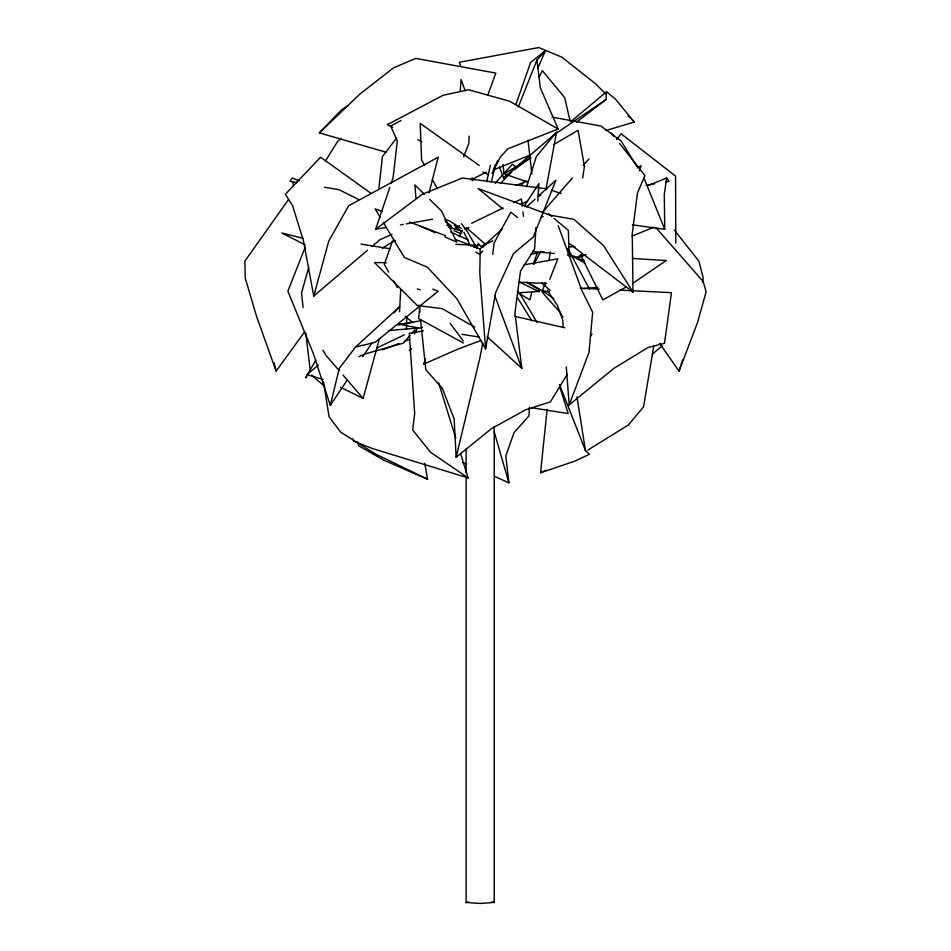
<?xml version="1.0" encoding="UTF-8"?>
<svg xmlns="http://www.w3.org/2000/svg" width="951" height="951" viewBox="0 0 951 951"><rect width="100%" height="100%" fill="white"/><g stroke="black" fill="none" stroke-linecap="round" stroke-linejoin="round"><path stroke-width="1.43" d="M406.41 329.522L406.778 317.67M469.093 136.159L468.843 143.316L463.648 156.867M399.539 311.762L400.704 289.591M502.14 229.036L480.207 248.96L479.791 273.139L485.604 348.839L456.884 298.745L427.32 267.183L404.341 257.448L383.36 222.546M529.457 407.123L528.934 415.92L513.968 432.693L505.789 456.076L508.904 482.87L494.472 476.296M576.615 122.061L606.037 99.51L606.524 91.736L615.547 99.225L634.293 122.049L605.835 130.549M536.007 227.277L534.557 249.15L520.518 271.011L514.931 312.974L521.814 368.322L487.245 336.797M537.743 201.041L538.908 183.543L524.298 205.915M460.213 91.344L461.092 79.575L465.134 90.737M559.545 384.549L585.471 450.608L589.501 454.269L574.333 461.342L540.548 472.754L547.158 409.203M378.76 189.308L382.445 156.558L396.769 137.8M419.866 307.197L418.571 318.526L463.41 343.014M492.737 254.488L494.104 243.004L510.806 212.168L517.415 217.422M647.548 185.754L666.639 178.015L664.297 194.254L664.737 229.286L632.463 224.852M582.642 178.051L584.437 166.425L578.065 130.263L553.803 144.54M491.31 182.366L495.221 165.64M544.804 286.406L545.256 283.529M548.965 260.491L550.344 251.849M653.824 345.605L643.554 406.838L628.302 425.026L587.849 450.085M485.604 348.839L495.637 292.611L513.492 253.548L533.297 237.037L555.883 180.226L538.337 196.156M702.468 282.435L703.253 278.168L698.878 261.121L674.449 230.201M482.68 343.061L479.958 357.647L456.147 457.229L491.584 428.58L525.594 409.81L550.391 401.893L567.343 374.219M545.862 189.784L556.608 131.939L536.364 156.558L526.592 186.765M486.698 181.736L490.383 165.308M531.811 291.66L530.004 299.91L518.64 293.11M305.247 247.058L287.868 291.22L313.117 352.964L330.306 405.376L339.305 368.322L355.567 346.996L399.658 306.638L393.976 312.867M429.056 192.803L438.209 157.212L348.696 205.725L328.737 241.15L313.759 296.034L367.526 250.244M340.47 387.283L363.127 398.398L379.449 338.508M308.754 267.326L301.515 292.932L303.119 307.553M477.117 247.7L478.294 243.539L480.243 245.786M659.554 343.382L679.05 371.116L682.568 359.93M542.498 290.804L545.268 282.495M385.856 227.479L375.645 229.286L389.791 187.406M391.206 183.222L393.096 177.635L397.304 141.057L390.706 126.043L401.013 120.48M515.941 104.384L530.658 62.302L545.422 50.76L537.719 68.448M639.322 170.895L641.2 165.593L637.443 167.947M533.333 263.998L537.327 252.918M487.661 95.421L495.828 73.108L415.742 58.38L393.5 67.842L359.502 94.434L319.358 132.878L386.13 152.231M425.513 358.765L423.504 364.221L457.098 349.469L481.242 340.327M619.909 290.126L671.465 292.67L664.499 343.287L647.869 347.579L613.775 368.417L569.197 404.924L588.954 352.571L592.675 312.332L581.881 290.542L558.189 225.637M679.05 371.116L697.475 322.71L706.129 291.802L703.181 281.532L656.107 227.848M318.407 365.113L307.018 374.575L305.699 377.939L315.887 359.942M549.737 279.404L557.868 258.803L523.846 264.925M494.223 167.638L495.316 164.88M518.319 106.94L536.935 60.044L545.422 50.76M493.307 170.479L497.456 160.957M459.285 236.644L462.21 230.261M414.612 333.932L417.584 327.536M492.166 173.427L500.178 157.248L507.893 148.784L558.178 129.003L540.334 87.861L536.935 60.044M539.003 77.281L542.391 70.683L564.704 97.656L570.22 121.704M483.928 245.62L485.081 243.456M533.927 264.247L540.905 251.254M590.452 336.476L591.997 333.956M325.301 161.242L337.819 141.057L341.385 138.406M330.306 405.376L347.388 379.782M362.83 356.625L371.782 343.228M521.267 185.528L524.583 180.654M288.664 199.353L244.871 261.121L245.275 278.168L256.615 316.576L276.123 371.116L304.593 331.899M500.404 183.614L511.139 172.214M616.533 139.547L621.134 133.794L675.579 176.125L675.781 242.909M495.209 183.341L502.817 174.651M542.26 212.584L572.454 177.896M583.165 165.593L589.002 158.876M410.083 335.334L403.283 343.133L364.174 354.212L358.967 356.684M412.021 333.1L414.933 329.759M482.787 250.981L479.696 254.369L475.726 252.098M504.731 172.583L512.399 164.333L516.12 166.889M319.358 132.878L341.231 110.054L348.197 105.549M514.111 169.195L516.084 167.174M652.315 354.188L662.205 345.807M526.272 207.116L535.044 199.151M409.287 350.622L411.51 348.708M499.406 166.972L503.638 177.992L553.518 135.125L606.037 99.51M372.007 246.428L379.841 239.759L392.002 234.35M511.876 171.679L503.638 177.992L508.155 174.199M517.201 166.627L523.989 160.933M526.248 159.043L529.636 156.19M571.48 121.122L606.524 91.736M585.222 263.368L576.52 258.387L582.19 253.679M503.638 177.992L508.274 174.354M519.876 165.236L522.206 163.417M526.842 159.768L529.172 157.949M514.229 169.872L530.706 157.248M375.645 229.286L422.351 194.254L462.376 178.015L547.217 188.916M382.421 248.08L394.891 240.377M530.824 158.056L504.006 173.831L527.71 182.033M626.031 287.083L602.851 299.91L580.859 255.332L583.807 255.51M632.474 283.517L666.235 260.538L632.379 258.47M454.293 228.644L459.464 225.803M474.05 247.474L477.949 245.429L455.85 244.288M470.769 180.001L486.353 172.107M471.625 223.319L503.067 207.96M513.552 202.836L521.41 198.997L522.265 206.201M492.749 240.817L480.778 246.618L483.726 246.891M540.62 217.648L543.271 216.364M376.537 348.149L404.341 334.835M540.548 472.754L545.803 470.234M464.896 229.357L468.902 227.551M520.958 204.096L527.627 201.089M538.314 196.275L540.976 195.074M493.474 169.932L530.218 154.989M576.52 258.387L586.006 254.559M632.094 236.026L653.789 227.301M516.06 185.433L526.973 181.094M382.136 349.885L398.754 343.573M404.294 341.457L409.833 339.352M421.103 320.665L398.077 324.766L412.496 322.282M422.363 327.31L419.534 328.083L399.468 324.362M355.567 346.996L375.039 342.36L438.292 291.125L432.729 289.187M531.038 254.131L544.091 251.765M568.746 247.284L573.096 246.499M466.121 477.105L466.121 902.475L468.772 902M400.442 224.9L403.367 224.388M406.279 223.865L432.539 219.217M494.223 426.809L494.223 902.451L480.172 903.45L466.121 902.475M646.014 185.255L654.645 183.793M666.14 181.843L669.017 181.356L666.639 178.015M423.409 330.912L409.287 333.278L414.695 413.59L412.639 429.935L430.684 452.391L468.106 477.913L460.629 453.782M542.034 292.183L549.369 291.541M583.118 288.605L597.787 287.321M388.424 330.591L417.929 328M517.831 292.932L539.419 291.327M542.296 291.113L545.173 290.899M386.225 262.714L374.468 262.524L417.239 305.497L442.144 308.659L474.68 327.073M518.83 282.221L546.647 283.457M580.146 288.153L599.296 289.104M395.45 241.15L392.501 240.995L384.311 264.39L388.662 272.105M532.287 251.444L554.362 253.513M454.828 229.239L457.55 229.524M446.804 225.375L451.226 225.886L445.223 221.571M448.313 227.158L461.615 230.915M361.059 244.122L389.72 248.71M531.645 407.741L568.187 413.566L559.806 387.021M462.055 334.336L479.387 337.13M297.128 182.568L289.948 181.356L292.326 178.015L299.137 180.773M324.446 187.216L338.829 189.653L358.586 199.401M491.429 901.988L494.223 902.451M552.008 117.116L600.913 126.043L621.146 141.057L636.79 166.282M445.056 219.693L449.062 220.608L461.152 228.395M514.741 316.35L564.811 327.762M567.818 255.332L584.199 260.526M303.298 238.356L281.853 233.007L305.259 244.894M567.604 254.309L578.66 257.602M417.358 288.914L420.164 289.77M307.018 374.575L323.114 379.508M468.106 477.913L371.948 448.385L353.808 441.216L352.631 438.506M551.414 190.224L561.161 193.6M462.578 462.507L466.751 463.957M382.029 211.479L375.122 208.84L380.364 217.565M409.691 222.035L445.639 235.765M455.315 239.462L480.207 248.96M453.984 230.665L460.795 233.625M419.403 225.791L435.403 232.781M444.747 236.858L456.753 242.101L441.288 210.706L429.674 199.365M424.717 463.208L427.605 479.268L383.408 460.011L358.717 445.757L357.635 442.072M450.691 232.02L468.13 239.89M427.605 479.268L375.265 453.877L340.624 432.123L329.094 416.74L323.447 381.922M519.733 282.185L539.383 291.791M392.62 127.303L387.307 124.676L443.154 95.255L468.605 89.774L509.605 101.234L558.178 129.003M417.869 139.785L421.852 141.758M482.965 171.976L488.279 174.604M527.948 283.208L540.667 290.495M526.759 282.162L541.987 290.459L553.815 298.769M572.799 245.774L575.296 247.308M542.046 282.923L545.577 285.264M479.221 165.438L420.176 123.368L421.626 159.958L424.479 165.165M370.842 193.231L320.57 157.212L285.312 194.277L292.623 205.725L303.524 241.15L313.759 296.034M568.722 243.111L633.021 292.135L632.249 233.91L637.479 192.934L644.968 175.566L619.577 143.458M405.138 316.291L412.96 322.627M502.901 208.97L478.163 188.571L549.916 215.104L573.964 219.36L603.683 245.786L633.021 292.135M548.596 213.785L551.889 216.566M554.088 218.409L568.377 230.427L569.067 254.892M454.221 225.28L461.972 232.008M466.18 227.479L486.056 244.894M311.75 375.074L324.778 386.653M541.583 282.72L550.189 290.424M424.396 194.218L414.898 184.946L415.92 197.891M605.87 94.006L595.35 83.617L561.601 57.012L538.789 47.55L459.262 62.29L460.855 66.415M627.969 115.82L630.073 117.9M632.189 119.969L634.293 122.049M542.973 293.241L560.008 312.19L562.861 317.182M339.245 370.712L325.884 355.21L322.995 350.218M343.073 375.146L363.127 398.398M445.341 220.418L452.046 228.24M517.296 291.244L521.136 295.737L537.018 322.365M611.41 133.14L614.132 136.575M461.378 223.687L467.737 232.08L476.653 248.08M450.168 323.364L463.22 340.898M547.182 290.019L557.536 305.699L562.695 320.047L563.254 327.358M517.808 298.245L531.823 320.76M393.738 281.104L397.363 287.523M432.325 179.501L437.317 188.619M567.949 248.568L589.489 289.175M463.922 232.282L470.567 246.238M643.839 177.635L664.737 229.286M494.877 295.916L521.814 368.322M438.625 382.825L455.791 438.173M494.187 431.695L508.904 482.87M472.124 177.778L472.837 180.631M274.114 362.569L276.123 371.116M576.972 396.733L585.471 450.608M292.908 182.069L293.49 186.134M522.943 211.954L523.454 216.281M305.83 333.159L310.323 371.187M527.96 140.118L531.918 173.985M419.046 305.093L419.819 312.439M420.58 319.786L425.798 369.761L442.346 388.341L454.15 418.927L456.147 457.229M502.996 164.321L503.887 173.141M566.285 366.872L569.197 404.924M466.121 448.991L466.121 472.671"/></g></svg>
